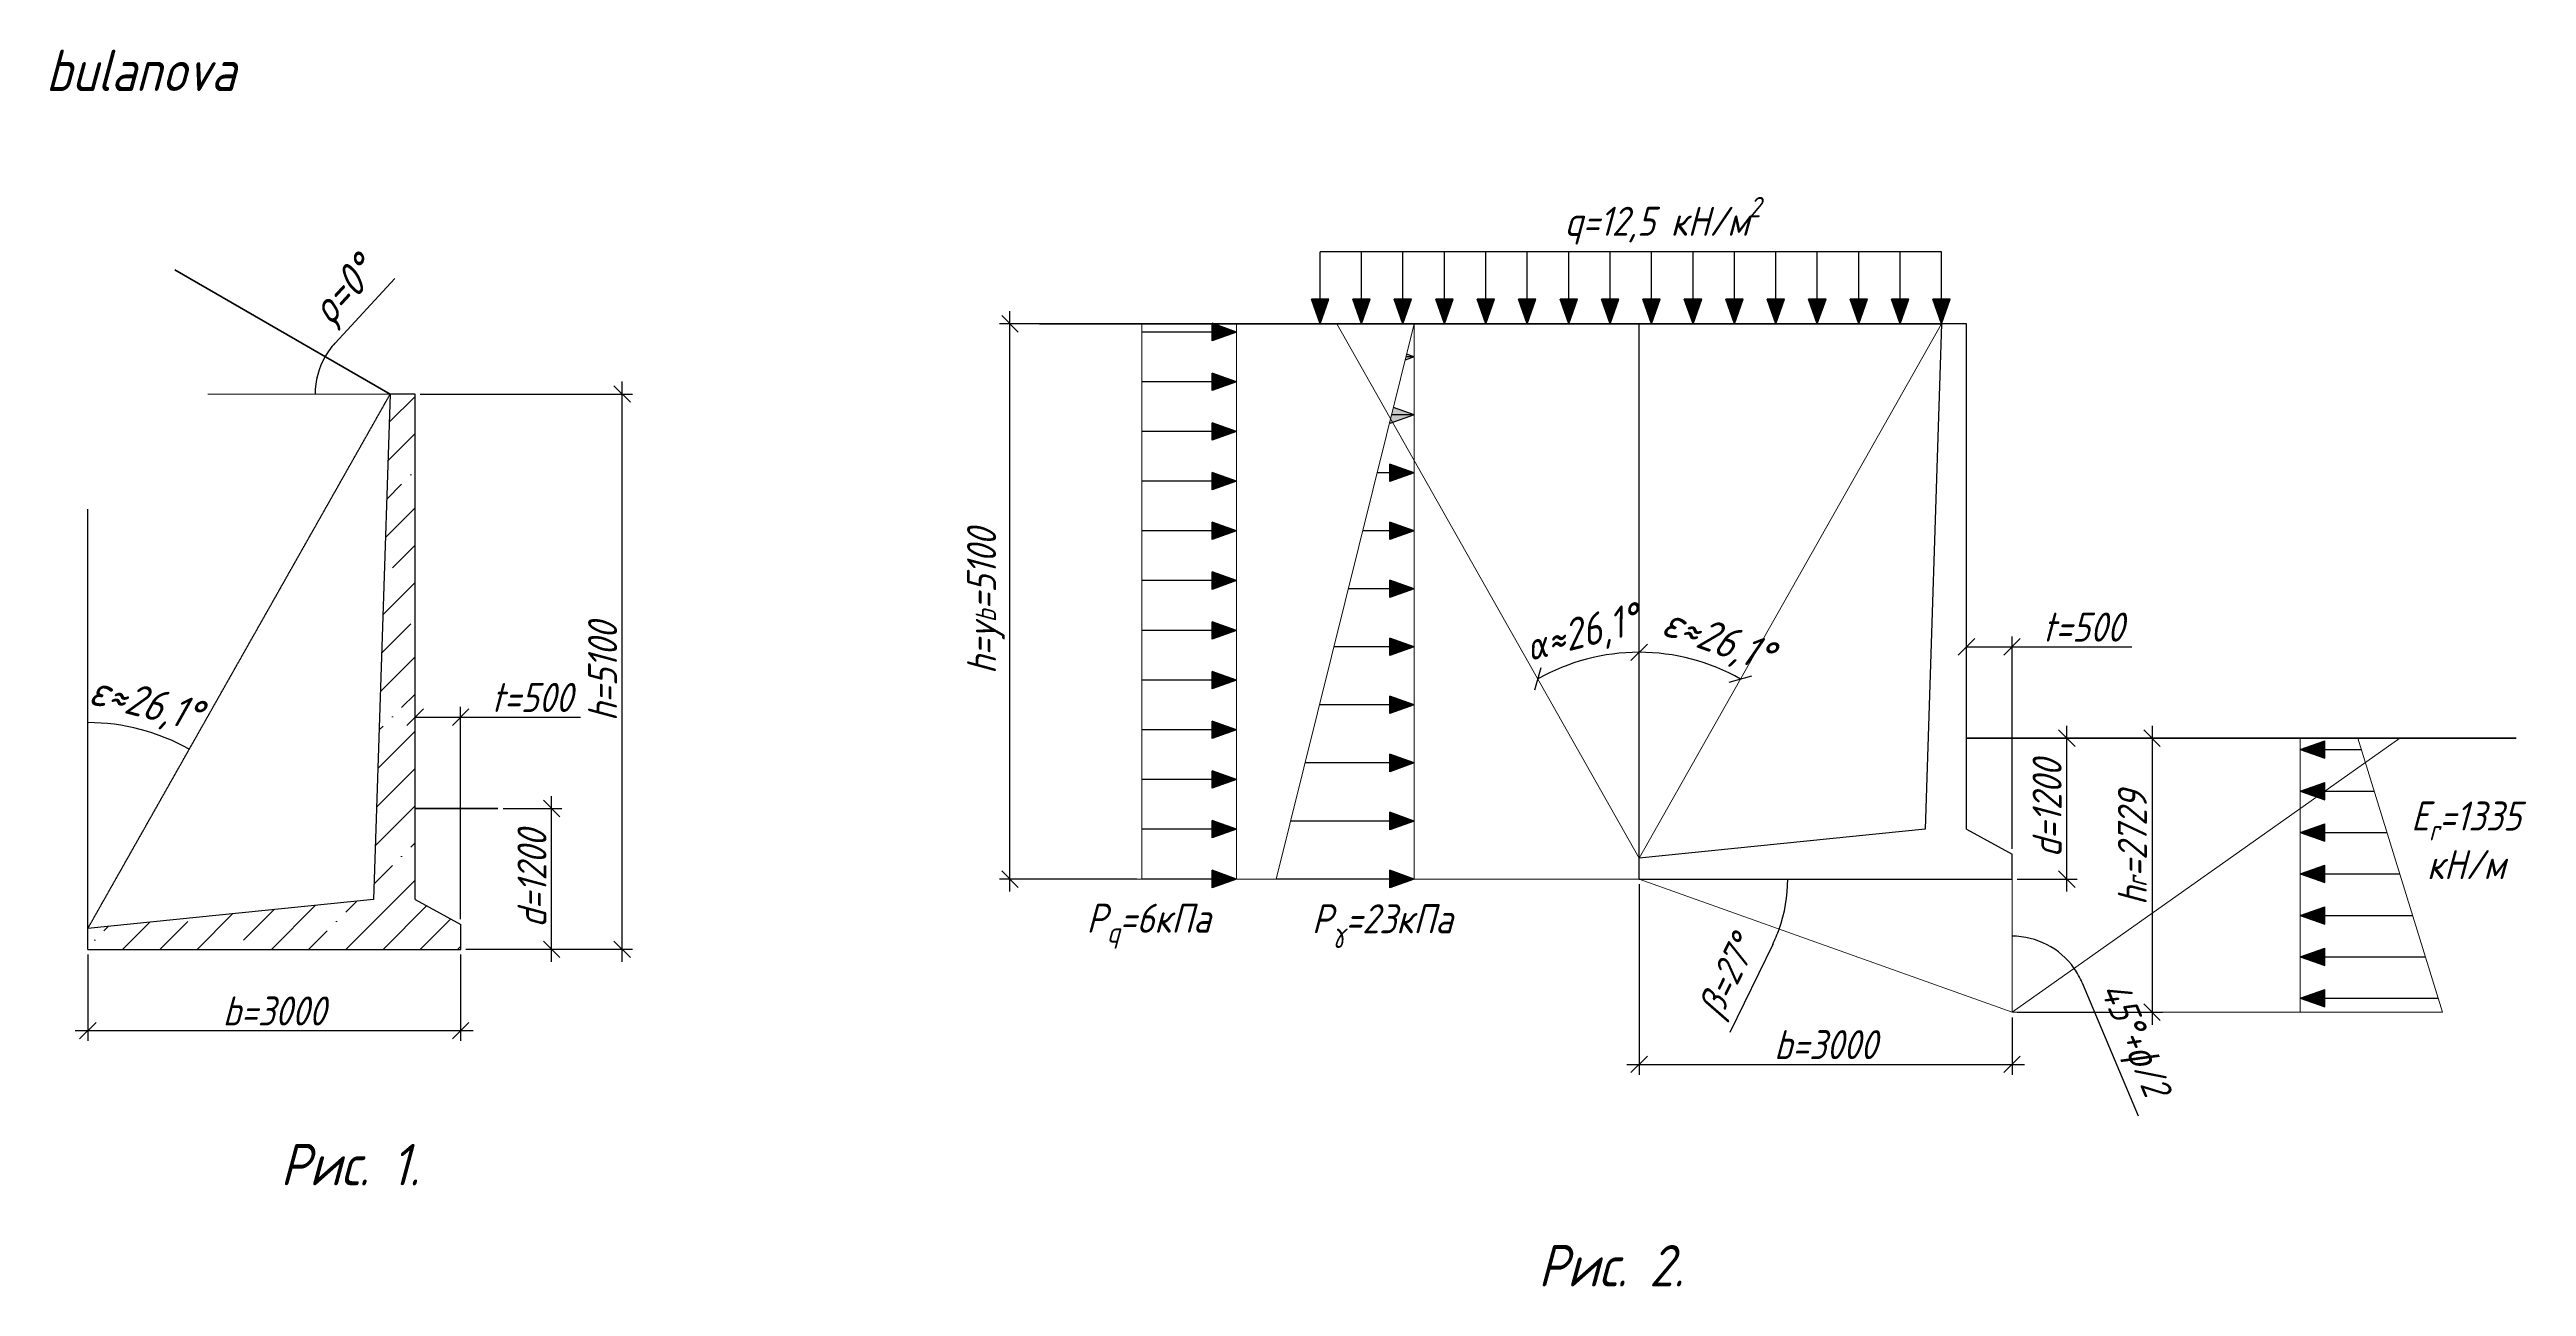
# Model space of a CAD drawing. Header units: millimetres. Extents: x -1004 to 900128, y -352756 to 107728.
# Drawn here: x 786817 to 816707, y -246381 to -231456 of the extents above; entities that cross this region are included whole.
import ezdxf

# ---------------------------------------------------------------- set-up
doc = ezdxf.new("R2010")
doc.units = ezdxf.units.MM
doc.linetypes.add('ACAD_ISO02W100', pattern=[15, 12, -3])
doc.linetypes.add('ACAD_ISO04W100', pattern=[30, 24, -3, 0, -3])
for name, color, linetype, lineweight in [('axles', 152, 'ACAD_ISO04W100', 20), ('basic', 95, 'Continuous', 30), ('hatch', 117, 'ACAD_ISO02W100', 25), ('hatching', 225, 'Continuous', 20), ('size', 45, 'Continuous', 20), ('text', 13, 'Continuous', 20), ('thick', 42, 'Continuous', 35), ('thin', 153, 'Continuous', 18)]:
    doc.layers.add(name, color=color, linetype=linetype, lineweight=lineweight)
doc.styles.add('Structures', font='isocpeur.ttf', dxfattribs={"width": 0.85, "oblique": 15})
doc.styles.add('structures 5', font='isocpeur.ttf', dxfattribs={"width": 0.85, "oblique": 15, "height": 5})
doc.dimstyles.new('structures 3.5', dxfattribs={"dimtxt": 3.5, "dimasz": 2, "dimexe": 1.25, "dimexo": 0.625, "dimtad": 1, "dimtxsty": 'Structures', "dimblk": 'OBLIQUE', "dimcen": 2.5, "dimdle": 1.5, "dimadec": 0, "dimazin": 0, "dimtfac": 1, "dimtmove": 0, "dimatfit": 3, "dimfxl": 1, "dimarcsym": 0})

# ---------------------------------------------------------------- blocks, each defined once
blk = doc.blocks.new('*D1675')
at = {"layer": 'Defpoints', "color": 0, "transparency": 16777216}
for p in [(790928, -235613), (787278, -237003), (788115, -239723), (787278, -242063), (787278, -242063)]:
    blk.add_point(p, dxfattribs=at)
at = {"layer": 'size', "color": 0, "lineweight": -2, "transparency": 16777216}
blk.add_arc((787278, -242063), 2486, 60.4948, 90, dxfattribs=at)
at = {"layer": 'size', "color": 0, "transparency": 16777216, "insert": (787965, -239374), "char_height": 350, "attachment_point": 5, "rotation": 345.6873, "style": 'Structures'}
blk.add_mtext('{\\H1.08333x;ε≈26,1%%D}', dxfattribs=at)
blk = doc.blocks.new('_None')
blk = doc.blocks.new('_Oblique')
at = {"color": 0, "linetype": 'ByBlock', "lineweight": -2}
blk.add_line((-0.5, -0.5), (0.5, 0.5), dxfattribs=at)
blk = doc.blocks.new('*D1676')
at = {"layer": 'Defpoints', "color": 0, "transparency": 16777216}
for p in [(787278, -242313), (791778, -242313), (791778, -243294)]:
    blk.add_point(p, dxfattribs=at)
at = {"layer": 'size', "color": 0, "lineweight": -2, "transparency": 16777216}
for p, q in [((787278, -242376), (787278, -243419)), ((791778, -242376), (791778, -243419)), ((787128, -243294), (791928, -243294))]:
    blk.add_line(p, q, dxfattribs=at)
at = {"layer": 'size', "color": 0, "lineweight": -2, "transparency": 16777216, "xscale": 200, "yscale": 200, "zscale": 200, "rotation": 180}
blk.add_blockref('_Oblique', (787278, -243294), dxfattribs=at)
at = {"layer": 'size', "color": 0, "lineweight": -2, "transparency": 16777216, "xscale": 200, "yscale": 200, "zscale": 200}
blk.add_blockref('_Oblique', (791778, -243294), dxfattribs=at)
at = {"layer": 'size', "color": 0, "transparency": 16777216, "insert": (789528, -243057), "char_height": 350, "attachment_point": 5, "style": 'Structures'}
blk.add_mtext('b=3000', dxfattribs=at)
blk = doc.blocks.new('*D1677')
at = {"layer": 'Defpoints', "color": 0, "transparency": 16777216}
for p in [(792228, -240613), (792876, -240613), (791778, -242313)]:
    blk.add_point(p, dxfattribs=at)
at = {"layer": 'size', "color": 0, "lineweight": -2, "transparency": 16777216}
for p, q in [((792876, -242463), (792876, -240463)), ((792291, -240613), (793001, -240613)), ((791841, -242313), (793001, -242313))]:
    blk.add_line(p, q, dxfattribs=at)
at = {"layer": 'size', "color": 0, "lineweight": -2, "transparency": 16777216, "xscale": 200, "yscale": 200, "zscale": 200}
for p, rotation in [((792876, -240613), 90), ((792876, -242313), 270)]:
    blk.add_blockref('_Oblique', p, dxfattribs=dict(at, rotation=rotation))
at = {"layer": 'size', "color": 0, "transparency": 16777216, "insert": (792639, -241463), "char_height": 350, "attachment_point": 5, "rotation": 90, "style": 'Structures'}
blk.add_mtext('d=1200', dxfattribs=at)
blk = doc.blocks.new('*D1678')
at = {"layer": 'Defpoints', "color": 0, "transparency": 16777216}
for p in [(791228, -235613), (793728, -235613), (791778, -242313)]:
    blk.add_point(p, dxfattribs=at)
at = {"layer": 'size', "color": 0, "lineweight": -2, "transparency": 16777216}
for p, q in [((793728, -242463), (793728, -235463)), ((791291, -235613), (793853, -235613)), ((791841, -242313), (793853, -242313))]:
    blk.add_line(p, q, dxfattribs=at)
at = {"layer": 'size', "color": 0, "lineweight": -2, "transparency": 16777216, "xscale": 200, "yscale": 200, "zscale": 200}
for p, rotation in [((793728, -235613), 90), ((793728, -242313), 270)]:
    blk.add_blockref('_Oblique', p, dxfattribs=dict(at, rotation=rotation))
at = {"layer": 'size', "color": 0, "transparency": 16777216, "insert": (793491, -238963), "char_height": 350, "width": 1317.03, "attachment_point": 5, "rotation": 90, "style": 'Structures'}
blk.add_mtext('h=5100', dxfattribs=at)
blk = doc.blocks.new('*D1679')
at = {"layer": 'Defpoints', "color": 0, "transparency": 16777216}
for p in [(791228, -239511), (791228, -240613), (791778, -242013)]:
    blk.add_point(p, dxfattribs=at)
at = {"layer": 'size', "color": 0, "lineweight": -2, "transparency": 16777216}
for p, q in [((791228, -240551), (791228, -239386)), ((791778, -241951), (791778, -239386)), ((791228, -239511), (791928, -239511)), ((791778, -239511), (793224, -239511))]:
    blk.add_line(p, q, dxfattribs=at)
at = {"layer": 'size', "color": 0, "lineweight": -2, "transparency": 16777216, "xscale": 200, "yscale": 200, "zscale": 200, "rotation": 180}
blk.add_blockref('_Oblique', (791228, -239511), dxfattribs=at)
at = {"layer": 'size', "color": 0, "lineweight": -2, "transparency": 16777216, "xscale": 200, "yscale": 200, "zscale": 200}
blk.add_blockref('_Oblique', (791778, -239511), dxfattribs=at)
at = {"layer": 'size', "color": 0, "transparency": 16777216, "insert": (792638, -239274), "char_height": 350, "attachment_point": 5, "style": 'Structures'}
blk.add_mtext('t=500', dxfattribs=at)
blk = doc.blocks.new('*D1680')
at = {"layer": 'Defpoints', "color": 0, "transparency": 16777216}
for p in [(788330, -234113), (790036, -235456), (788728, -235613), (790928, -235613), (790928, -235613)]:
    blk.add_point(p, dxfattribs=at)
at = {"layer": 'size', "color": 0, "lineweight": -2, "transparency": 16777216}
blk.add_line((790262, -234999), (790983, -234218), dxfattribs=at)
for start, end in [(150, 180), (137.3264, 150)]:
    blk.add_arc((790928, -235613), 906, start, end, dxfattribs=at)
at = {"layer": 'size', "color": 0, "transparency": 16777216, "insert": (790395, -234399), "char_height": 350, "attachment_point": 5, "rotation": 47.3264, "style": 'Structures'}
blk.add_mtext('{\\H1.08333x;ρ=0%%D}', dxfattribs=at)
blk = doc.blocks.new('*D1681')
at = {"layer": 'Defpoints', "color": 0, "transparency": 16777216}
for p in [(805999, -234765), (809649, -234765), (806424, -238766), (805999, -241215), (805999, -241215)]:
    blk.add_point(p, dxfattribs=at)
at = {"layer": 'size', "color": 0, "lineweight": -2, "transparency": 16777216}
blk.add_arc((805999, -241215), 2486, 60.4948, 90, dxfattribs=at)
at = {"layer": 'size', "color": 0, "lineweight": -2, "transparency": 16777216, "xscale": 200, "yscale": 200, "zscale": 200}
for p, rotation in [((805999, -238729), 180.0000000000001), ((807223, -239051), 330.4948485991388)]:
    blk.add_blockref('_Oblique', p, dxfattribs=dict(at, rotation=rotation))
at = {"layer": 'size', "color": 0, "transparency": 16777216, "insert": (806934, -238601), "char_height": 350, "attachment_point": 5, "rotation": 340.3299, "style": 'Structures'}
blk.add_mtext('{\\H1.08333x;ε≈26,1%%D}', dxfattribs=at)
blk = doc.blocks.new('*D1682')
at = {"layer": 'Defpoints', "color": 0, "transparency": 16777216}
for p in [(805999, -241465), (810499, -243072), (810499, -243701)]:
    blk.add_point(p, dxfattribs=at)
at = {"layer": 'size', "color": 0, "lineweight": -2, "transparency": 16777216}
for p, q in [((805999, -241527), (805999, -243826)), ((810499, -243134), (810499, -243826)), ((805849, -243701), (810649, -243701))]:
    blk.add_line(p, q, dxfattribs=at)
at = {"layer": 'size', "color": 0, "lineweight": -2, "transparency": 16777216, "xscale": 200, "yscale": 200, "zscale": 200, "rotation": 180}
blk.add_blockref('_Oblique', (805999, -243701), dxfattribs=at)
at = {"layer": 'size', "color": 0, "lineweight": -2, "transparency": 16777216, "xscale": 200, "yscale": 200, "zscale": 200}
blk.add_blockref('_Oblique', (810499, -243701), dxfattribs=at)
at = {"layer": 'size', "color": 0, "transparency": 16777216, "insert": (808249, -243463), "char_height": 350, "attachment_point": 5, "style": 'Structures'}
blk.add_mtext('b=3000', dxfattribs=at)
blk = doc.blocks.new('*D1683')
at = {"layer": 'Defpoints', "color": 0, "transparency": 16777216}
for p in [(809949, -239765), (811159, -239765), (810499, -241465)]:
    blk.add_point(p, dxfattribs=at)
at = {"layer": 'size', "color": 0, "lineweight": -2, "transparency": 16777216}
for p, q in [((811159, -241615), (811159, -239615)), ((810012, -239765), (811284, -239765)), ((810562, -241465), (811284, -241465))]:
    blk.add_line(p, q, dxfattribs=at)
at = {"layer": 'size', "color": 0, "lineweight": -2, "transparency": 16777216, "xscale": 200, "yscale": 200, "zscale": 200}
for p, rotation in [((811159, -239765), 90), ((811159, -241465), 270)]:
    blk.add_blockref('_Oblique', p, dxfattribs=dict(at, rotation=rotation))
at = {"layer": 'size', "color": 0, "transparency": 16777216, "insert": (810922, -240615), "char_height": 350, "attachment_point": 5, "rotation": 90, "style": 'Structures'}
blk.add_mtext('d=1200', dxfattribs=at)
blk = doc.blocks.new('*D1684')
at = {"layer": 'Defpoints', "color": 0, "transparency": 16777216}
for p in [(809949, -238663), (809949, -239765), (810499, -241165)]:
    blk.add_point(p, dxfattribs=at)
at = {"layer": 'size', "color": 0, "lineweight": -2, "transparency": 16777216}
for p, q in [((809949, -239702), (809949, -238538)), ((809949, -238663), (810649, -238663)), ((810499, -241102), (810499, -238538)), ((810499, -238663), (811945, -238663))]:
    blk.add_line(p, q, dxfattribs=at)
at = {"layer": 'size', "color": 0, "lineweight": -2, "transparency": 16777216, "xscale": 200, "yscale": 200, "zscale": 200, "rotation": 180}
blk.add_blockref('_Oblique', (809949, -238663), dxfattribs=at)
at = {"layer": 'size', "color": 0, "lineweight": -2, "transparency": 16777216, "xscale": 200, "yscale": 200, "zscale": 200}
blk.add_blockref('_Oblique', (810499, -238663), dxfattribs=at)
at = {"layer": 'size', "color": 0, "transparency": 16777216, "insert": (811359, -238425), "char_height": 350, "attachment_point": 5, "style": 'Structures'}
blk.add_mtext('t=500', dxfattribs=at)
blk = doc.blocks.new('*D1685')
at = {"layer": 'Defpoints', "color": 0, "transparency": 16777216}
for p in [(812027, -239765), (810499, -243072), (812188, -243072)]:
    blk.add_point(p, dxfattribs=at)
at = {"layer": 'size', "color": 0, "lineweight": -2, "transparency": 16777216}
for p, q in [((812188, -239615), (812188, -243222)), ((812089, -239765), (812313, -239765)), ((810562, -243072), (812313, -243072))]:
    blk.add_line(p, q, dxfattribs=at)
at = {"layer": 'size', "color": 0, "lineweight": -2, "transparency": 16777216, "xscale": 200, "yscale": 200, "zscale": 200}
for p, rotation in [((812188, -239765), 90), ((812188, -243072), 270)]:
    blk.add_blockref('_Oblique', p, dxfattribs=dict(at, rotation=rotation))
at = {"layer": 'size', "color": 0, "transparency": 16777216, "insert": (811951, -241091), "char_height": 350, "attachment_point": 5, "rotation": 90, "style": 'Structures'}
blk.add_mtext('h{\\H0.7x;\\S^ r;}=2729', dxfattribs=at)
blk = doc.blocks.new('*D1686')
at = {"layer": 'Defpoints', "color": 0, "transparency": 16777216}
for p in [(805999, -241465), (805999, -241465), (810499, -241465), (807782, -241669), (810499, -243073)]:
    blk.add_point(p, dxfattribs=at)
at = {"layer": 'size', "color": 0, "lineweight": -2, "transparency": 16777216}
blk.add_line((807611, -242253), (807092, -243315), dxfattribs=at)
for start, end in [(340.3359, 0), (333.9455, 340.3359)]:
    blk.add_arc((805999, -241465), 1794, start, end, dxfattribs=at)
at = {"layer": 'size', "color": 0, "transparency": 16777216, "insert": (807099, -242661), "char_height": 350, "attachment_point": 5, "rotation": 63.9455, "style": 'Structures'}
blk.add_mtext('{\\H0.95833x;β=27%%D}', dxfattribs=at)
blk = doc.blocks.new('*D1688')
at = {"layer": 'Defpoints', "color": 0, "transparency": 16777216}
for p in [(815179, -239765), (810499, -241465), (810787, -242200), (810499, -243073), (810499, -243073)]:
    blk.add_point(p, dxfattribs=at)
at = {"layer": 'size', "color": 0, "lineweight": -2, "transparency": 16777216}
blk.add_line((811347, -242717), (812020, -244320), dxfattribs=at)
for start, end in [(35.2586, 90), (22.7695, 35.2586)]:
    blk.add_arc((810499, -243073), 919, start, end, dxfattribs=at)
at = {"layer": 'size', "color": 0, "transparency": 16777216, "insert": (811949, -243407), "char_height": 350, "attachment_point": 5, "rotation": 292.7695, "style": 'Structures'}
blk.add_mtext('45%%D+{\\H0.95833x;ϕ/2}', dxfattribs=at)
blk = doc.blocks.new('*D1687')
at = {"layer": 'Defpoints', "color": 0, "transparency": 16777216}
for p in [(802349, -234765), (805999, -236154), (805163, -238874), (805999, -241215), (805999, -241215)]:
    blk.add_point(p, dxfattribs=at)
at = {"layer": 'size', "color": 0, "lineweight": -2, "transparency": 16777216}
blk.add_arc((805999, -241215), 2486, 90, 119.5052, dxfattribs=at)
at = {"layer": 'size', "color": 0, "lineweight": -2, "transparency": 16777216, "xscale": 200, "yscale": 200, "zscale": 200}
blk.add_blockref('_Oblique', (805999, -238729), dxfattribs=at)
at = {"layer": 'size', "color": 0, "lineweight": -2, "transparency": 16777216, "xscale": 200, "yscale": 200, "zscale": 200, "rotation": 209.505151400862}
blk.add_blockref('_Oblique', (804775, -239051), dxfattribs=at)
at = {"layer": 'size', "color": 0, "transparency": 16777216, "insert": (805313, -238525), "char_height": 350, "width": 1326.72, "attachment_point": 5, "rotation": 14.3127, "style": 'Structures'}
blk.add_mtext('{\\H0.95833x;α\\H1.13044x;≈26,1%%D}', dxfattribs=at)
blk = doc.blocks.new('*D1689')
at = {"layer": 'Defpoints', "color": 0, "transparency": 16777216}
for p in [(798407, -234765), (799999, -234765), (799999, -241465)]:
    blk.add_point(p, dxfattribs=at)
at = {"layer": 'size', "color": 0, "lineweight": -2, "transparency": 16777216}
for p, q in [((798407, -241615), (798407, -234615)), ((799936, -234765), (798282, -234765)), ((799936, -241465), (798282, -241465))]:
    blk.add_line(p, q, dxfattribs=at)
at = {"layer": 'size', "color": 0, "lineweight": -2, "transparency": 16777216, "xscale": 200, "yscale": 200, "zscale": 200}
for p, rotation in [((798407, -234765), 90), ((798407, -241465), 270)]:
    blk.add_blockref('_Oblique', p, dxfattribs=dict(at, rotation=rotation))
at = {"layer": 'size', "color": 0, "transparency": 16777216, "insert": (798117, -238115), "char_height": 350, "attachment_point": 5, "rotation": 90, "style": 'Structures'}
blk.add_mtext('h=y{\\H0.7x;\\S^ b;}=5100', dxfattribs=at)

msp = doc.modelspace()

# ---------------------------------------------------------------- hatches: boundary and pattern name
at = {"layer": 'basic'}
h = msp.add_hatch(color=256, dxfattribs=at)
h.dxf.hatch_style = 1
h.paths.add_polyline_path([(802044.34, -234469.925), (802149.265, -234764.581), (802149.265, -234469.925)])
h.paths.add_polyline_path([(802149.265, -234469.925), (802149.265, -234764.581), (802254.19, -234469.925)])
h = msp.add_hatch(color=256, dxfattribs=at)
h.dxf.hatch_style = 1
h.paths.add_polyline_path([(802544.34, -234469.925), (802649.265, -234764.581), (802649.265, -234469.925)])
h.paths.add_polyline_path([(802649.265, -234469.925), (802649.265, -234764.581), (802754.19, -234469.925)])
h = msp.add_hatch(color=256, dxfattribs=at)
h.dxf.hatch_style = 1
h.paths.add_polyline_path([(803044.34, -234469.925), (803149.265, -234764.581), (803149.265, -234469.925)])
h.paths.add_polyline_path([(803149.265, -234469.925), (803149.265, -234764.581), (803254.19, -234469.925)])
h = msp.add_hatch(color=256, dxfattribs=at)
h.dxf.hatch_style = 1
h.paths.add_polyline_path([(803544.34, -234469.925), (803649.265, -234764.581), (803649.265, -234469.925)])
h.paths.add_polyline_path([(803649.265, -234469.925), (803649.265, -234764.581), (803754.19, -234469.925)])
h = msp.add_hatch(color=256, dxfattribs=at)
h.dxf.hatch_style = 1
h.paths.add_polyline_path([(804044.34, -234469.925), (804149.265, -234764.581), (804149.265, -234469.925)])
h.paths.add_polyline_path([(804149.265, -234469.925), (804149.265, -234764.581), (804254.19, -234469.925)])
h = msp.add_hatch(color=256, dxfattribs=at)
h.dxf.hatch_style = 1
h.paths.add_polyline_path([(804544.34, -234469.925), (804649.265, -234764.581), (804649.265, -234469.925)])
h.paths.add_polyline_path([(804649.265, -234469.925), (804649.265, -234764.581), (804754.19, -234469.925)])
h = msp.add_hatch(color=256, dxfattribs=at)
h.dxf.hatch_style = 1
h.paths.add_polyline_path([(805044.34, -234469.925), (805149.265, -234764.581), (805149.265, -234469.925)])
h.paths.add_polyline_path([(805149.265, -234469.925), (805149.265, -234764.581), (805254.19, -234469.925)])
h = msp.add_hatch(color=256, dxfattribs=at)
h.dxf.hatch_style = 1
h.paths.add_polyline_path([(805544.34, -234469.925), (805649.265, -234764.581), (805649.265, -234469.925)])
h.paths.add_polyline_path([(805649.265, -234469.925), (805649.265, -234764.581), (805754.19, -234469.925)])
h = msp.add_hatch(color=256, dxfattribs=at)
h.dxf.hatch_style = 1
h.paths.add_polyline_path([(806044.34, -234469.925), (806149.265, -234764.581), (806149.265, -234469.925)])
h.paths.add_polyline_path([(806149.265, -234469.925), (806149.265, -234764.581), (806254.19, -234469.925)])
h = msp.add_hatch(color=256, dxfattribs=at)
h.dxf.hatch_style = 1
h.paths.add_polyline_path([(806544.34, -234469.925), (806649.265, -234764.581), (806649.265, -234469.925)])
h.paths.add_polyline_path([(806649.265, -234469.925), (806649.265, -234764.581), (806754.19, -234469.925)])
h = msp.add_hatch(color=256, dxfattribs=at)
h.dxf.hatch_style = 1
h.paths.add_polyline_path([(807044.34, -234469.925), (807149.265, -234764.581), (807149.265, -234469.925)])
h.paths.add_polyline_path([(807149.265, -234469.925), (807149.265, -234764.581), (807254.19, -234469.925)])
h = msp.add_hatch(color=256, dxfattribs=at)
h.dxf.hatch_style = 1
h.paths.add_polyline_path([(807544.34, -234469.925), (807649.265, -234764.581), (807649.265, -234469.925)])
h.paths.add_polyline_path([(807649.265, -234469.925), (807649.265, -234764.581), (807754.19, -234469.925)])
h = msp.add_hatch(color=256, dxfattribs=at)
h.dxf.hatch_style = 1
h.paths.add_polyline_path([(808044.34, -234469.925), (808149.265, -234764.581), (808149.265, -234469.925)])
h.paths.add_polyline_path([(808149.265, -234469.925), (808149.265, -234764.581), (808254.19, -234469.925)])
h = msp.add_hatch(color=256, dxfattribs=at)
h.dxf.hatch_style = 1
h.paths.add_polyline_path([(808544.34, -234469.925), (808649.265, -234764.581), (808649.265, -234469.925)])
h.paths.add_polyline_path([(808649.265, -234469.925), (808649.265, -234764.581), (808754.19, -234469.925)])
h = msp.add_hatch(color=256, dxfattribs=at)
h.dxf.hatch_style = 1
h.paths.add_polyline_path([(809044.34, -234469.925), (809149.265, -234764.581), (809149.265, -234469.925)])
h.paths.add_polyline_path([(809149.265, -234469.925), (809149.265, -234764.581), (809254.19, -234469.925)])
h = msp.add_hatch(color=256, dxfattribs=at)
h.dxf.hatch_style = 1
h.paths.add_polyline_path([(809544.34, -234469.925), (809649.265, -234764.581), (809649.265, -234469.925)])
h.paths.add_polyline_path([(809649.265, -234469.925), (809649.265, -234764.581), (809754.19, -234469.925)])
h = msp.add_hatch(color=256, dxfattribs=at)
h.dxf.hatch_style = 1
h.paths.add_polyline_path([(800845.742, -234759.656), (801140.398, -234864.581), (800845.742, -234864.581)])
h.paths.add_polyline_path([(800845.742, -234864.581), (801140.398, -234864.581), (800845.742, -234969.506)])
h = msp.add_hatch(color=256, dxfattribs=at)
h.dxf.hatch_style = 1
h.paths.add_polyline_path([(803192.937, -235132.095), (803184.873, -235164.581), (803284.166, -235164.581)])
h.paths.add_polyline_path([(803284.166, -235164.581), (803184.873, -235164.581), (803175.246, -235203.367)])
h.paths.add_polyline_path([(803284.166, -235864.581), (803011.111, -235864.581), (802999.108, -235912.934), (803024.143, -235957.173)])
h.paths.add_polyline_path([(803033.287, -235775.245), (803011.111, -235864.581), (803284.166, -235864.581)])
h.paths.add_polyline_path([(802999.108, -235912.934), (802989.51, -235951.601), (802989.51, -235969.506), (803024.143, -235957.173)])
h = msp.add_hatch(color=256, dxfattribs=at)
h.dxf.hatch_style = 1
h.paths.add_polyline_path([(800845.742, -235359.656), (801140.398, -235464.581), (800845.742, -235464.581)])
h.paths.add_polyline_path([(800845.742, -235464.581), (801140.398, -235464.581), (800845.742, -235569.506)])
h = msp.add_hatch(color=256, dxfattribs=at)
h.dxf.hatch_style = 1
h.paths.add_polyline_path([(800845.742, -235959.656), (801140.398, -236064.581), (800845.742, -236064.581)])
h.paths.add_polyline_path([(800845.742, -236064.581), (801140.398, -236064.581), (800845.742, -236169.506)])
h = msp.add_hatch(color=256, dxfattribs=at)
h.dxf.hatch_style = 1
h.paths.add_polyline_path([(800845.742, -236559.656), (801140.398, -236664.581), (800845.742, -236664.581)])
h.paths.add_polyline_path([(800845.742, -236664.581), (801140.398, -236664.581), (800845.742, -236769.506)])
h = msp.add_hatch(color=256, dxfattribs=at)
h.dxf.hatch_style = 1
h.paths.add_polyline_path([(802989.51, -236459.656), (803284.166, -236564.581), (802989.51, -236564.581)])
h.paths.add_polyline_path([(802989.51, -236564.581), (803284.166, -236564.581), (802989.51, -236669.506)])
h = msp.add_hatch(color=256, dxfattribs=at)
h.dxf.hatch_style = 1
h.paths.add_polyline_path([(800845.742, -237159.656), (801140.398, -237264.581), (800845.742, -237264.581)])
h.paths.add_polyline_path([(800845.742, -237264.581), (801140.398, -237264.581), (800845.742, -237369.506)])
h = msp.add_hatch(color=256, dxfattribs=at)
h.dxf.hatch_style = 1
h.paths.add_polyline_path([(802989.51, -237159.656), (803284.166, -237264.581), (802989.51, -237264.581)])
h.paths.add_polyline_path([(802989.51, -237264.581), (803284.166, -237264.581), (802989.51, -237369.506)])
h = msp.add_hatch(color=256, dxfattribs=at)
h.dxf.hatch_style = 1
h.paths.add_polyline_path([(800845.742, -237759.656), (801140.398, -237864.581), (800845.742, -237864.581)])
h.paths.add_polyline_path([(800845.742, -237864.581), (801140.398, -237864.581), (800845.742, -237969.506)])
h = msp.add_hatch(color=256, dxfattribs=at)
h.dxf.hatch_style = 1
h.paths.add_polyline_path([(802989.51, -237859.656), (803284.166, -237964.581), (802989.51, -237964.581)])
h.paths.add_polyline_path([(802989.51, -237964.581), (803284.166, -237964.581), (802989.51, -238069.506)])
h = msp.add_hatch(color=256, dxfattribs=at)
h.dxf.hatch_style = 1
h.paths.add_polyline_path([(800845.742, -238359.656), (801140.398, -238464.581), (800845.742, -238464.581)])
h.paths.add_polyline_path([(800845.742, -238464.581), (801140.398, -238464.581), (800845.742, -238569.506)])
h = msp.add_hatch(color=256, dxfattribs=at)
h.dxf.hatch_style = 1
h.paths.add_polyline_path([(802989.51, -238559.656), (803284.166, -238664.581), (802989.51, -238664.581)])
h.paths.add_polyline_path([(802989.51, -238664.581), (803284.166, -238664.581), (802989.51, -238769.506)])
h = msp.add_hatch(color=256, dxfattribs=at)
h.dxf.hatch_style = 1
h.paths.add_polyline_path([(800845.742, -238959.656), (801140.398, -239064.581), (800845.742, -239064.581)])
h.paths.add_polyline_path([(800845.742, -239064.581), (801140.398, -239064.581), (800845.742, -239169.506)])
h = msp.add_hatch(color=256, dxfattribs=at)
h.dxf.hatch_style = 1
h.paths.add_polyline_path([(802989.51, -239259.656), (803284.166, -239364.581), (802989.51, -239364.581)])
h.paths.add_polyline_path([(802989.51, -239364.581), (803284.166, -239364.581), (802989.51, -239469.506)])
h = msp.add_hatch(color=256, dxfattribs=at)
h.dxf.hatch_style = 1
h.paths.add_polyline_path([(800845.742, -239559.656), (801140.398, -239664.581), (800845.742, -239664.581)])
h.paths.add_polyline_path([(800845.742, -239664.581), (801140.398, -239664.581), (800845.742, -239769.506)])
h = msp.add_hatch(color=256, dxfattribs=at)
h.dxf.hatch_style = 1
h.paths.add_polyline_path([(802989.51, -239959.656), (803284.166, -240064.581), (802989.51, -240064.581)])
h.paths.add_polyline_path([(802989.51, -240064.581), (803284.166, -240064.581), (802989.51, -240169.506)])
h = msp.add_hatch(color=256, dxfattribs=at)
h.dxf.hatch_style = 1
h.paths.add_polyline_path([(814272.494, -239798.383), (813977.838, -239903.308), (814272.494, -239903.308)])
h.paths.add_polyline_path([(814272.494, -239903.308), (813977.838, -239903.308), (814272.494, -240008.234)])
h = msp.add_hatch(color=256, dxfattribs=at)
h.dxf.hatch_style = 1
h.paths.add_polyline_path([(800845.742, -240159.656), (801140.398, -240264.581), (800845.742, -240264.581)])
h.paths.add_polyline_path([(800845.742, -240264.581), (801140.398, -240264.581), (800845.742, -240369.506)])
h = msp.add_hatch(color=256, dxfattribs=at)
h.dxf.hatch_style = 1
h.paths.add_polyline_path([(814272.494, -240298.383), (813977.838, -240403.308), (814272.494, -240403.308)])
h.paths.add_polyline_path([(814272.494, -240403.308), (813977.838, -240403.308), (814272.494, -240508.234)])
h = msp.add_hatch(color=256, dxfattribs=at)
h.dxf.hatch_style = 1
h.paths.add_polyline_path([(800845.742, -240759.656), (801140.398, -240864.581), (800845.742, -240864.581)])
h.paths.add_polyline_path([(800845.742, -240864.581), (801140.398, -240864.581), (800845.742, -240969.506)])
h = msp.add_hatch(color=256, dxfattribs=at)
h.dxf.hatch_style = 1
h.paths.add_polyline_path([(802989.51, -240659.656), (803284.166, -240764.581), (802989.51, -240764.581)])
h.paths.add_polyline_path([(802989.51, -240764.581), (803284.166, -240764.581), (802989.51, -240869.506)])
h = msp.add_hatch(color=256, dxfattribs=at)
h.dxf.hatch_style = 1
h.paths.add_polyline_path([(814272.494, -240798.383), (813977.838, -240903.308), (814272.494, -240903.308)])
h.paths.add_polyline_path([(814272.494, -240903.308), (813977.838, -240903.308), (814272.494, -241008.234)])
h = msp.add_hatch(color=256, dxfattribs=at)
h.dxf.hatch_style = 1
h.paths.add_polyline_path([(800845.742, -241359.656), (801140.398, -241464.581), (800845.742, -241464.581)])
h.paths.add_polyline_path([(800845.742, -241464.581), (801140.398, -241464.581), (800845.742, -241569.506)])
h = msp.add_hatch(color=256, dxfattribs=at)
h.dxf.hatch_style = 1
h.paths.add_polyline_path([(802989.51, -241359.656), (803284.166, -241464.581), (802989.51, -241464.581)])
h.paths.add_polyline_path([(802989.51, -241464.581), (803284.166, -241464.581), (802989.51, -241569.506)])
h = msp.add_hatch(color=256, dxfattribs=at)
h.dxf.hatch_style = 1
h.paths.add_polyline_path([(814272.494, -241298.383), (813977.838, -241403.308), (814272.494, -241403.308)])
h.paths.add_polyline_path([(814272.494, -241403.308), (813977.838, -241403.308), (814272.494, -241508.234)])
h = msp.add_hatch(color=256, dxfattribs=at)
h.dxf.hatch_style = 1
h.paths.add_polyline_path([(814272.494, -241798.383), (813977.838, -241903.308), (814272.494, -241903.308)])
h.paths.add_polyline_path([(814272.494, -241903.308), (813977.838, -241903.308), (814272.494, -242008.234)])
h = msp.add_hatch(color=256, dxfattribs=at)
h.dxf.hatch_style = 1
h.paths.add_polyline_path([(814272.494, -242298.383), (813977.838, -242403.308), (814272.494, -242403.308)])
h.paths.add_polyline_path([(814272.494, -242403.308), (813977.838, -242403.308), (814272.494, -242508.234)])
h = msp.add_hatch(color=256, dxfattribs=at)
h.dxf.hatch_style = 1
h.paths.add_polyline_path([(814272.494, -242798.383), (813977.838, -242903.308), (814272.494, -242903.308)])
h.paths.add_polyline_path([(814272.494, -242903.308), (813977.838, -242903.308), (814272.494, -243008.234)])
at = {"layer": 'hatching'}
h = msp.add_hatch(dxfattribs=at)
h.set_pattern_fill('ANSI35', color=256, scale=100)
h.set_pattern_definition([(45, (784330.67, -245681.46), (-449.013, 449.013), []), (45, (784779.7, -245681.46), (-449.013, 449.013), [793.75, -158.75, 0, -158.75])])
h.paths.add_polyline_path([(791228.39, -235613.317), (790928.39, -235613.317), (790728.39, -241713.317), (787278.39, -242063.317), (787278.39, -242313.317), (791778.39, -242313.317), (791778.39, -242013.317), (791228.39, -241713.317)])

# ---------------------------------------------------------------- linework, layer by layer
at = {"layer": 'axles', "ltscale": 0.2}
msp.add_line((805999.265, -241464.581), (798410.941, -241464.581), dxfattribs=at)
at = {"layer": 'basic'}
for p, q in [((802149.265, -234764.581), (802149.265, -233898.048)), ((809649.265, -233898.048), (802149.265, -233898.048)), ((802649.265, -234764.581), (802649.265, -233898.048)), ((803149.265, -234764.581), (803149.265, -233898.048)), ((803649.265, -234764.581), (803649.265, -233898.048)), ((804149.265, -234764.581), (804149.265, -233898.048)), ((804649.265, -234764.581), (804649.265, -233898.048)), ((805149.265, -234764.581), (805149.265, -233898.048)), ((805649.265, -234764.581), (805649.265, -233898.048)), ((806149.265, -234764.581), (806149.265, -233898.048)), ((806649.265, -234764.581), (806649.265, -233898.048)), ((807149.265, -234764.581), (807149.265, -233898.048)), ((807649.265, -234764.581), (807649.265, -233898.048)), ((808149.265, -234764.581), (808149.265, -233898.048)), ((808649.265, -234764.581), (808649.265, -233898.048)), ((809149.265, -234764.581), (809149.265, -233898.048)), ((809649.265, -234764.581), (809649.265, -233898.048)), ((802149.265, -234764.581), (802044.34, -234469.925)), ((802254.19, -234469.925), (802044.34, -234469.925)), ((802149.265, -234764.581), (802254.19, -234469.925)), ((802649.265, -234764.581), (802544.34, -234469.925)), ((802754.19, -234469.925), (802544.34, -234469.925)), ((802649.265, -234764.581), (802754.19, -234469.925)), ((803149.265, -234764.581), (803044.34, -234469.925)), ((803254.19, -234469.925), (803044.34, -234469.925)), ((803149.265, -234764.581), (803254.19, -234469.925)), ((803649.265, -234764.581), (803544.34, -234469.925)), ((803754.19, -234469.925), (803544.34, -234469.925)), ((803649.265, -234764.581), (803754.19, -234469.925)), ((804149.265, -234764.581), (804044.34, -234469.925)), ((804254.19, -234469.925), (804044.34, -234469.925)), ((804149.265, -234764.581), (804254.19, -234469.925)), ((804649.265, -234764.581), (804544.34, -234469.925)), ((804754.19, -234469.925), (804544.34, -234469.925)), ((804649.265, -234764.581), (804754.19, -234469.925)), ((805149.265, -234764.581), (805044.34, -234469.925)), ((805254.19, -234469.925), (805044.34, -234469.925)), ((805149.265, -234764.581), (805254.19, -234469.925)), ((805649.265, -234764.581), (805544.34, -234469.925)), ((805754.19, -234469.925), (805544.34, -234469.925)), ((805649.265, -234764.581), (805754.19, -234469.925)), ((806149.265, -234764.581), (806044.34, -234469.925)), ((806254.19, -234469.925), (806044.34, -234469.925)), ((806149.265, -234764.581), (806254.19, -234469.925)), ((806649.265, -234764.581), (806544.34, -234469.925)), ((806754.19, -234469.925), (806544.34, -234469.925)), ((806649.265, -234764.581), (806754.19, -234469.925)), ((807149.265, -234764.581), (807044.34, -234469.925)), ((807254.19, -234469.925), (807044.34, -234469.925)), ((807149.265, -234764.581), (807254.19, -234469.925)), ((807649.265, -234764.581), (807544.34, -234469.925)), ((807754.19, -234469.925), (807544.34, -234469.925)), ((807649.265, -234764.581), (807754.19, -234469.925)), ((808149.265, -234764.581), (808044.34, -234469.925)), ((808254.19, -234469.925), (808044.34, -234469.925)), ((808149.265, -234764.581), (808254.19, -234469.925)), ((808649.265, -234764.581), (808544.34, -234469.925)), ((808754.19, -234469.925), (808544.34, -234469.925)), ((808649.265, -234764.581), (808754.19, -234469.925)), ((809149.265, -234764.581), (809044.34, -234469.925)), ((809254.19, -234469.925), (809044.34, -234469.925)), ((809149.265, -234764.581), (809254.19, -234469.925)), ((809649.265, -234764.581), (809544.34, -234469.925)), ((809754.19, -234469.925), (809544.34, -234469.925)), ((809649.265, -234764.581), (809754.19, -234469.925)), ((801140.398, -234864.581), (799998.532, -234864.581)), ((801140.398, -234864.581), (800845.742, -234759.656)), ((800845.742, -234969.506), (800845.742, -234759.656)), ((801140.398, -234864.581), (800845.742, -234969.506)), ((809649.265, -234764.581), (809449.265, -240864.581)), ((809949.265, -234764.581), (809649.265, -234764.581)), ((809949.265, -240864.581), (809949.265, -234764.581)), ((803284.166, -235164.581), (803175.246, -235203.367)), ((803284.166, -235164.581), (803184.873, -235164.581)), ((803284.166, -235164.581), (803192.937, -235132.095)), ((801140.398, -235464.581), (799998.532, -235464.581)), ((801140.398, -235464.581), (800845.742, -235359.656)), ((800845.742, -235569.506), (800845.742, -235359.656)), ((801140.398, -235464.581), (800845.742, -235569.506)), ((790928.39, -235613.317), (790728.39, -241713.317)), ((791228.39, -235613.317), (790928.39, -235613.317)), ((791228.39, -241713.317), (791228.39, -235613.317)), ((803284.166, -235864.581), (803033.287, -235775.245)), ((801140.398, -236064.581), (799998.532, -236064.581)), ((801140.398, -236064.581), (800845.742, -235959.656)), ((800845.742, -236169.506), (800845.742, -235959.656)), ((801140.398, -236064.581), (800845.742, -236169.506)), ((803284.166, -235864.581), (802989.51, -235969.506)), ((802989.51, -235969.506), (802989.51, -235951.601)), ((803284.166, -235864.581), (803011.111, -235864.581)), ((801140.398, -236664.581), (799998.532, -236664.581)), ((801140.398, -236664.581), (800845.742, -236559.656)), ((800845.742, -236769.506), (800845.742, -236559.656)), ((801140.398, -236664.581), (800845.742, -236769.506)), ((803284.166, -236564.581), (802837.349, -236564.581)), ((803284.166, -236564.581), (802989.51, -236459.656)), ((802989.51, -236669.506), (802989.51, -236459.656)), ((803284.166, -236564.581), (802989.51, -236669.506)), ((801140.398, -237264.581), (799998.532, -237264.581)), ((801140.398, -237264.581), (800845.742, -237159.656)), ((800845.742, -237369.506), (800845.742, -237159.656)), ((801140.398, -237264.581), (800845.742, -237369.506)), ((803284.166, -237264.581), (802663.586, -237264.581)), ((803284.166, -237264.581), (802989.51, -237159.656)), ((802989.51, -237369.506), (802989.51, -237159.656)), ((803284.166, -237264.581), (802989.51, -237369.506)), ((801140.398, -237864.581), (799998.532, -237864.581)), ((801140.398, -237864.581), (800845.742, -237759.656)), ((800845.742, -237969.506), (800845.742, -237759.656)), ((801140.398, -237864.581), (800845.742, -237969.506)), ((803284.166, -237964.581), (802989.51, -237859.656)), ((802989.51, -238069.506), (802989.51, -237859.656)), ((803284.166, -237964.581), (802489.824, -237964.581)), ((803284.166, -237964.581), (802989.51, -238069.506)), ((801140.398, -238464.581), (799998.532, -238464.581)), ((801140.398, -238464.581), (800845.742, -238359.656)), ((800845.742, -238569.506), (800845.742, -238359.656)), ((801140.398, -238464.581), (800845.742, -238569.506)), ((803284.166, -238664.581), (802316.062, -238664.581)), ((803284.166, -238664.581), (802989.51, -238559.656)), ((802989.51, -238769.506), (802989.51, -238559.656)), ((803284.166, -238664.581), (802989.51, -238769.506)), ((801140.398, -239064.581), (799998.532, -239064.581)), ((801140.398, -239064.581), (800845.742, -238959.656)), ((800845.742, -239169.506), (800845.742, -238959.656)), ((801140.398, -239064.581), (800845.742, -239169.506)), ((803284.166, -239364.581), (802142.299, -239364.581)), ((803284.166, -239364.581), (802989.51, -239259.656)), ((802989.51, -239469.506), (802989.51, -239259.656)), ((803284.166, -239364.581), (802989.51, -239469.506)), ((801140.398, -239664.581), (799998.532, -239664.581)), ((801140.398, -239664.581), (800845.742, -239559.656)), ((800845.742, -239769.506), (800845.742, -239559.656)), ((801140.398, -239664.581), (800845.742, -239769.506)), ((803284.166, -240064.581), (802989.51, -239959.656)), ((802989.51, -240169.506), (802989.51, -239959.656)), ((813977.838, -239903.308), (814272.494, -239798.383)), ((813977.838, -239903.308), (814714.058, -239903.308)), ((813977.838, -239903.308), (814272.494, -240008.234)), ((814272.494, -240008.234), (814272.494, -239798.383)), ((801140.398, -240264.581), (799998.532, -240264.581)), ((801140.398, -240264.581), (800845.742, -240159.656)), ((800845.742, -240369.506), (800845.742, -240159.656)), ((801140.398, -240264.581), (800845.742, -240369.506)), ((803284.166, -240064.581), (801968.537, -240064.581)), ((803284.166, -240064.581), (802989.51, -240169.506)), ((813977.838, -240403.308), (814272.494, -240298.383)), ((814272.494, -240508.234), (814272.494, -240298.383)), ((813977.838, -240403.308), (814868.547, -240403.308)), ((813977.838, -240403.308), (814272.494, -240508.234)), ((801140.398, -240864.581), (799998.532, -240864.581)), ((801140.398, -240864.581), (800845.742, -240759.656)), ((800845.742, -240969.506), (800845.742, -240759.656)), ((801140.398, -240864.581), (800845.742, -240969.506)), ((803284.166, -240764.581), (801794.775, -240764.581)), ((803284.166, -240764.581), (802989.51, -240659.656)), ((802989.51, -240869.506), (802989.51, -240659.656)), ((803284.166, -240764.581), (802989.51, -240869.506)), ((809449.265, -240864.581), (805999.265, -241214.581)), ((809949.265, -240864.581), (810499.265, -241164.581)), ((813977.838, -240903.308), (814272.494, -240798.383)), ((813977.838, -240903.308), (815023.036, -240903.308)), ((813977.838, -240903.308), (814272.494, -241008.234)), ((814272.494, -241008.234), (814272.494, -240798.383)), ((810499.265, -241464.581), (810499.265, -241164.581)), ((801140.398, -241464.581), (799998.532, -241464.581)), ((801140.398, -241464.581), (800845.742, -241359.656)), ((800845.742, -241569.506), (800845.742, -241359.656)), ((801140.398, -241464.581), (800845.742, -241569.506)), ((803284.166, -241464.581), (801621.012, -241464.581)), ((803284.166, -241464.581), (802989.51, -241359.656)), ((802989.51, -241569.506), (802989.51, -241359.656)), ((803284.166, -241464.581), (802989.51, -241569.506)), ((805999.265, -241464.581), (805999.265, -241214.581)), ((805999.265, -241464.581), (810499.265, -241464.581)), ((813977.838, -241403.308), (814272.494, -241298.383)), ((813977.838, -241403.308), (815177.525, -241403.308)), ((813977.838, -241403.308), (814272.494, -241508.234)), ((814272.494, -241508.234), (814272.494, -241298.383)), ((790728.39, -241713.317), (787278.39, -242063.317)), ((791228.39, -241713.317), (791778.39, -242013.317)), ((813977.838, -241903.308), (814272.494, -241798.383)), ((814272.494, -242008.234), (814272.494, -241798.383)), ((787278.39, -242313.317), (787278.39, -242063.317)), ((791778.39, -242313.317), (791778.39, -242013.317)), ((813977.838, -241903.308), (815332.014, -241903.308)), ((813977.838, -241903.308), (814272.494, -242008.234)), ((787278.39, -242313.317), (791778.39, -242313.317)), ((813977.838, -242403.308), (814272.494, -242298.383)), ((814272.494, -242508.234), (814272.494, -242298.383)), ((813977.838, -242403.308), (815486.503, -242403.308)), ((813977.838, -242403.308), (814272.494, -242508.234)), ((813977.838, -242903.308), (814272.494, -242798.383)), ((813977.838, -242903.308), (815640.992, -242903.308)), ((813977.838, -242903.308), (814272.494, -243008.234)), ((814272.494, -243008.234), (814272.494, -242798.383))]:
    msp.add_line(p, q, dxfattribs=at)
at = {"layer": 'hatch', "ltscale": 0.4}
for p, q in [((805999.265, -241214.581), (805999.265, -234764.581)), ((787278.39, -242063.317), (790928.39, -235613.317)), ((787278.39, -242063.317), (787278.39, -237003.189))]:
    msp.add_line(p, q, dxfattribs=at)
at = {"layer": 'thick'}
for p, q in [((790928.39, -235613.317), (788330.313, -234113.317)), ((809649.265, -234764.581), (798763.171, -234764.581)), ((809949.265, -239764.581), (816580.633, -239764.581)), ((791228.39, -240613.317), (792228.39, -240613.317))]:
    msp.add_line(p, q, dxfattribs=at)
at = {"layer": 'thin'}
for p, q in [((799998.532, -241464.581), (799998.532, -234764.581)), ((801140.398, -241464.581), (801140.398, -234764.581)), ((801621.012, -241464.581), (803284.166, -234764.581)), ((803284.166, -241464.581), (803284.166, -234764.581)), ((790928.39, -235613.317), (788728.39, -235613.317)), ((810499.265, -243072.635), (815178.562, -239764.581)), ((813977.838, -239764.581), (813977.838, -243071.581)), ((815692.984, -243071.581), (814671.195, -239764.581)), ((805999.265, -241464.581), (810499.265, -243072.635)), ((810499.265, -241464.581), (810499.265, -243072.635)), ((810499.265, -243071.581), (813977.838, -243071.581)), ((813977.838, -243071.581), (815692.984, -243071.581))]:
    msp.add_line(p, q, dxfattribs=at)
at = {"layer": 'thin', "ltscale": 0.4}
for q in [(802349.265, -234764.581), (809649.265, -234764.581)]:
    msp.add_line((805999.265, -241214.581), q, dxfattribs=at)
at = {"layer": 'thin'}
for points in [[(790616.282, -235433.121), (788379.185, -234141.533)], [(809649.265, -234764.581), (798763.171, -234764.581)], [(809949.265, -239764.581), (816580.633, -239764.581)], [(791228.39, -240615.056), (792228.39, -240613.317)]]:
    msp.add_lwpolyline(points, dxfattribs=at)

# ---------------------------------------------------------------- texts
at = {"layer": 'text', "attachment_point": 5, "style": 'structures 5'}
for s, insert, char_height, width in [('bulanova', (787916.657, -231707.991), 500, 2515.89751), ('\\A1;q=12,5 кН/м{\\H0.7x;\\S2^ ;}', (806281.665, -233522.334), 350, 3223.04031), ('\\A1;E{\\H0.7x;\\S^ r;\\H1.42857x;=1335 кН/м}', (815978.496, -240997.838), 350, 301.91968), ('\\A1;P{\\H0.7x;\\S^ q;\\H1.42857x;=6кПа}', (800079.196, -241997.044), 350, 3024.47964), ('\\A1;P{\\H0.67083x;\\S^ γ;}=23кПа', (802899.289, -241997.893), 350, 2245.88885), ('Рис. 1.', (790441.028, -244910.562), 500, 2515.89751), ('Рис. 2.', (805658.563, -246130.685), 500, 2515.89751)]:
    msp.add_mtext(s, dxfattribs=dict(at, insert=insert, char_height=char_height, width=width))

# ---------------------------------------------------------------- dimensions: what is measured, and where the dimension line sits
at = {"layer": 'size'}
for base, line1, line2, text, picture, middle in [((790036.131, -235455.988), ((790928.39, -235613.317), (788330.313, -234113.317)), ((790928.39, -235613.317), (788728.39, -235613.317)), '{\\H1.08333x;ρ=0%%D}', '*D1680', (790395.297, -234399.077)), ((810787.129, -242199.513), ((810499.265, -243072.635), (815178.562, -239764.581)), ((810499.265, -241464.581), (810499.265, -243072.635)), '45%%D+{\\H0.95833x;ϕ/2}', '*D1688', (811948.898, -243407.233)), ((807781.655, -241669.383), ((805999.265, -241464.581), (810499.265, -243072.635)), ((805999.265, -241464.581), (810499.265, -241464.581)), '{\\H0.95833x;β=27%%D}', '*D1686', (807099.314, -242660.637))]:
    dim = msp.add_angular_dim_2l(base=base, line1=line1, line2=line2, text=text, dimstyle='structures 3.5', override={"dimscale": 0, "dimblk1": 'None', "dimblk2": 'None', "dimsah": 1}, dxfattribs=at)
    dim.commit()
    dim.dimension.update_dxf_attribs({"geometry": picture, "text_midpoint": middle})
for base, p1, p2, text, picture, middle in [((798407.191, -234764.581), (799998.532, -241464.581), (799998.532, -234764.581), 'h=y{\\H0.7x;\\S^ b;}=5100', '*D1689', (798117.191, -238114.581)), ((793728.39, -235613.317), (791778.39, -242313.317), (791228.39, -235613.317), 'h=5100', '*D1678', (793490.89, -238963.317)), ((811159.058, -239764.581), (810499.265, -241464.581), (809949.265, -239764.581), 'd=1200', '*D1683', (810921.558, -240614.581)), ((792876.464, -240613.317), (791778.39, -242313.317), (792228.39, -240613.317), 'd=1200', '*D1677', (792638.964, -241463.317))]:
    dim = msp.add_linear_dim(base=base, p1=p1, p2=p2, angle=90, text=text, dimstyle='structures 3.5', dxfattribs=at)
    dim.commit()
    dim.dimension.update_dxf_attribs({"geometry": picture, "text_midpoint": middle})
for base, line1, line2, text, override, picture, middle in [((805162.626, -238874.09), ((805999.265, -241214.581), (802349.265, -234764.581)), ((805999.265, -241214.581), (805999.265, -236154.453)), '{\\H0.95833x;α\\H1.13044x;≈26,1%%D}', {"dimscale": 0, "dimblk1": 'Oblique', "dimblk2": 'Oblique', "dimsah": 1}, '*D1687', (805384.806, -238806.199)), ((806423.825, -238765.578), ((805999.265, -241214.581), (809649.265, -234764.581)), ((805999.265, -241214.581), (805999.265, -234764.581)), '{\\H1.08333x;ε≈26,1%%D}', {"dimscale": 0, "dimblk1": 'Oblique', "dimblk2": 'Oblique', "dimsah": 1}, '*D1681', (806835.905, -238874.09)), ((788115.029, -239722.825), ((787278.39, -242063.317), (790928.39, -235613.317)), ((787278.39, -242063.317), (787278.39, -237003.189)), '{\\H1.08333x;ε≈26,1%%D}', {"dimscale": 0, "dimblk1": 'None', "dimblk2": 'None', "dimsah": 1}, '*D1675', (787892.849, -239654.935))]:
    dim = msp.add_angular_dim_2l(base=base, line1=line1, line2=line2, text=text, dimstyle='structures 3.5', override=override, dxfattribs=at)
    dim.commit()
    dim.dimension.update_dxf_attribs({"geometry": picture, "text_midpoint": middle, "dimtype": 162})
for base, p1, p2, picture, middle in [((809949.265, -238662.558), (810499.265, -241164.581), (809949.265, -239764.581), '*D1684', (811359.355, -238662.558)), ((791228.39, -239511.294), (791778.39, -242013.317), (791228.39, -240613.317), '*D1679', (792638.479, -239511.294))]:
    dim = msp.add_linear_dim(base=base, p1=p1, p2=p2, text='t=500', dimstyle='structures 3.5', dxfattribs=at)
    dim.commit()
    dim.dimension.update_dxf_attribs({"geometry": picture, "text_midpoint": middle, "dimtype": 160})
dim = msp.add_linear_dim(base=(812188.071, -243071.581), p1=(812026.805, -239764.581), p2=(810499.265, -243071.581), angle=90, text='h{\\H0.7x;\\S^ r;}=2729', dimstyle='structures 3.5', dxfattribs=at)
dim.commit()
dim.dimension.update_dxf_attribs({"geometry": '*D1685', "text_midpoint": (812188.071, -241091.208), "dimtype": 160})
for base, p1, p2, picture, middle in [((810499.265, -243700.564), (805999.265, -241464.581), (810499.265, -243071.581), '*D1682', (808249.265, -243463.064)), ((791778.39, -243294.241), (787278.39, -242313.317), (791778.39, -242313.317), '*D1676', (789528.39, -243056.741))]:
    dim = msp.add_linear_dim(base=base, p1=p1, p2=p2, text='b=3000', dimstyle='structures 3.5', dxfattribs=at)
    dim.commit()
    dim.dimension.update_dxf_attribs({"geometry": picture, "text_midpoint": middle})

doc.saveas('drawing.dxf')
